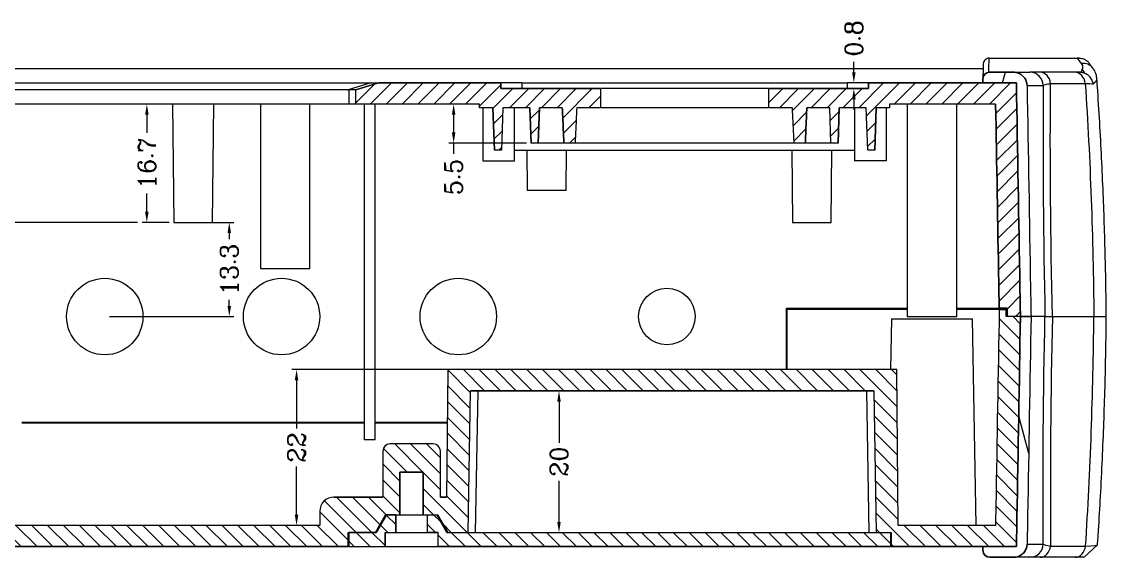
# Model space of a CAD drawing. Header units: millimetres. Extents: x -56 to 1013, y 0 to 900.
# Drawn here: x 474.8 to 628.2, y 739.5 to 815.2 of the extents above; entities that cross this region are included whole.
import ezdxf

# ---------------------------------------------------------------- set-up
doc = ezdxf.new("R2010")
doc.units = ezdxf.units.MM
doc.header["$MEASUREMENT"] = 0
doc.layers.get('0').update_dxf_attribs({"linetype": 'CONTINUOUS'})
doc.layers.get('Defpoints').update_dxf_attribs({"linetype": 'CONTINUOUS'})
doc.layers.add('1', color=7, linetype='CONTINUOUS')
doc.styles.add('ROMANC', font='romanc.shx', dxfattribs={"bigfont": 'gbcbig.shx'})
doc.dimstyles.new('YanXiu', dxfattribs={"dimtxt": 2.5, "dimasz": 1.5, "dimexe": 0.66, "dimexo": 0.66, "dimgap": 0.66, "dimtad": 0, "dimdec": 1, "dimzin": 0, "dimdsep": 46, "dimtxsty": 'ROMANC', "dimcen": 0, "dimclrd": 131, "dimclre": 131, "dimclrt": 42, "dimadec": 0, "dimazin": 0, "dimtfac": 1, "dimtdec": 4, "dimtofl": 0, "dimtmove": 0, "dimatfit": 3, "dimfxl": 1, "dimtolj": 1, "dimtzin": 0, "dimlwd": 0, "dimlwe": 0, "dimarcsym": 0})
pattern_1 = [(134.95437, (0, -10.2129), (-1.1234256, -1.1216378), [])]

# ---------------------------------------------------------------- blocks, each defined once
blk = doc.blocks.new('*D52')
at = {"color": 131, "lineweight": 5}
for p, q in [((549.03, 763.04), (551.49, 763.04)), ((550.83, 761.54), (550.83, 755.72)), ((550.83, 744.54), (550.83, 750.35)), ((549.03, 743.04), (551.49, 743.04))]:
    blk.add_line(p, q, dxfattribs=at)
at = {"color": 131, "lineweight": 18}
for points in [[(550.58, 761.54), (551.08, 761.54), (550.83, 763.04)], [(550.58, 744.54), (551.08, 744.54), (550.83, 743.04)]]:
    blk.add_solid(points, dxfattribs=at)
at = {"layer": 'Defpoints', "color": 0, "lineweight": 18}
for p in [(548.37, 763.04), (550.83, 763.04), (548.37, 743.04)]:
    blk.add_point(p, dxfattribs=at)
at = {"color": 42, "lineweight": 18, "insert": (550.83, 753.04), "char_height": 2.5, "attachment_point": 5, "rotation": 90, "style": 'ROMANC'}
blk.add_mtext('20', dxfattribs=at)
blk = doc.blocks.new('*D53')
at = {"color": 131, "lineweight": 5}
for p, q in [((499.75, 786.84), (504.86, 786.84)), ((504.2, 785.34), (504.2, 784.48)), ((504.2, 775.04), (504.2, 775.9)), ((487.25, 773.54), (504.86, 773.54))]:
    blk.add_line(p, q, dxfattribs=at)
at = {"color": 131, "lineweight": 18}
for points in [[(503.95, 785.34), (504.45, 785.34), (504.2, 786.84)], [(503.95, 775.04), (504.45, 775.04), (504.2, 773.54)]]:
    blk.add_solid(points, dxfattribs=at)
at = {"layer": 'Defpoints', "color": 0, "lineweight": 18}
for p in [(499.09, 786.84), (486.59, 773.54), (504.2, 773.54)]:
    blk.add_point(p, dxfattribs=at)
at = {"color": 42, "lineweight": 18, "insert": (504.2, 780.19), "char_height": 2.5, "attachment_point": 5, "rotation": 90, "style": 'ROMANC'}
blk.add_mtext('13.3', dxfattribs=at)
blk = doc.blocks.new('*D54')
at = {"color": 131, "lineweight": 5}
for p, q in [((495.53, 803.54), (491.88, 803.54)), ((492.54, 802.04), (492.54, 799.48)), ((492.54, 788.34), (492.54, 790.9)), ((495.68, 786.84), (491.88, 786.84))]:
    blk.add_line(p, q, dxfattribs=at)
at = {"color": 131, "lineweight": 18}
for points in [[(492.29, 802.04), (492.79, 802.04), (492.54, 803.54)], [(492.29, 788.34), (492.79, 788.34), (492.54, 786.84)]]:
    blk.add_solid(points, dxfattribs=at)
at = {"layer": 'Defpoints', "color": 0, "lineweight": 18}
for p in [(496.19, 803.54), (492.54, 786.84), (496.34, 786.84)]:
    blk.add_point(p, dxfattribs=at)
at = {"color": 42, "lineweight": 18, "insert": (492.54, 795.19), "char_height": 2.5, "attachment_point": 5, "rotation": 90, "style": 'ROMANC'}
blk.add_mtext('16.7', dxfattribs=at)
blk = doc.blocks.new('*D56')
at = {"color": 131, "lineweight": 5}
for p, q in [((439.59, 788.34), (439.59, 789.84)), ((491.22, 786.84), (438.93, 786.84)), ((440.93, 777.14), (438.93, 777.14)), ((439.59, 775.64), (439.59, 774.14))]:
    blk.add_line(p, q, dxfattribs=at)
at = {"color": 131, "lineweight": 18}
for points in [[(439.34, 788.34), (439.84, 788.34), (439.59, 786.84)], [(439.34, 775.64), (439.84, 775.64), (439.59, 777.14)]]:
    blk.add_solid(points, dxfattribs=at)
at = {"layer": 'Defpoints', "color": 0, "lineweight": 18}
for p in [(439.59, 786.84), (491.88, 786.84), (441.59, 777.14)]:
    blk.add_point(p, dxfattribs=at)
at = {"color": 42, "lineweight": 18, "insert": (439.59, 781.99), "char_height": 2.5, "attachment_point": 5, "rotation": 90, "style": 'ROMANC'}
blk.add_mtext('9.7', dxfattribs=at)
blk = doc.blocks.new('*D60')
at = {"color": 131, "lineweight": 5}
for p, q in [((535.58, 766.04), (513.05, 766.04)), ((513.71, 764.54), (513.71, 757.72)), ((513.71, 745.54), (513.71, 752.35)), ((514.73, 744.04), (513.05, 744.04))]:
    blk.add_line(p, q, dxfattribs=at)
at = {"color": 131, "lineweight": 18}
for points in [[(513.46, 764.54), (513.96, 764.54), (513.71, 766.04)], [(513.46, 745.54), (513.96, 745.54), (513.71, 744.04)]]:
    blk.add_solid(points, dxfattribs=at)
at = {"layer": 'Defpoints', "color": 0, "lineweight": 18}
for p in [(513.71, 766.04), (536.24, 766.04), (515.39, 744.04)]:
    blk.add_point(p, dxfattribs=at)
at = {"color": 42, "lineweight": 18, "insert": (513.71, 755.04), "char_height": 2.5, "attachment_point": 5, "rotation": 90, "style": 'ROMANC'}
blk.add_mtext('22', dxfattribs=at)
blk = doc.blocks.new('*D61')
at = {"color": 131, "lineweight": 5}
for p, q in [((538.22, 803.54), (535.27, 803.54)), ((535.93, 802.04), (535.93, 799.54)), ((546.23, 798.04), (535.27, 798.04)), ((535.93, 798.04), (535.93, 796.54))]:
    blk.add_line(p, q, dxfattribs=at)
at = {"color": 131, "lineweight": 18}
for points in [[(535.68, 802.04), (536.18, 802.04), (535.93, 803.54)], [(535.68, 799.54), (536.18, 799.54), (535.93, 798.04)]]:
    blk.add_solid(points, dxfattribs=at)
at = {"layer": 'Defpoints', "color": 0, "lineweight": 18}
for p in [(538.88, 803.54), (535.93, 798.04), (546.89, 798.04)]:
    blk.add_point(p, dxfattribs=at)
at = {"color": 42, "lineweight": 18, "insert": (535.93, 793.26), "char_height": 2.5, "attachment_point": 5, "rotation": 90, "style": 'ROMANC'}
blk.add_mtext('5.5', dxfattribs=at)
blk = doc.blocks.new('*D62')
at = {"color": 131, "lineweight": 5}
for p, q in [((592.53, 808.04), (592.53, 809.54)), ((592.43, 806.54), (591.87, 806.54)), ((592.31, 805.74), (591.87, 805.74)), ((592.53, 804.24), (592.53, 802.74))]:
    blk.add_line(p, q, dxfattribs=at)
at = {"color": 131, "lineweight": 18}
for points in [[(592.28, 808.04), (592.78, 808.04), (592.53, 806.54)], [(592.28, 804.24), (592.78, 804.24), (592.53, 805.74)]]:
    blk.add_solid(points, dxfattribs=at)
at = {"layer": 'Defpoints', "color": 0, "lineweight": 18}
for p in [(592.53, 806.54), (592.97, 805.74), (593.09, 806.54)]:
    blk.add_point(p, dxfattribs=at)
at = {"color": 42, "lineweight": 18, "insert": (592.53, 812.82), "char_height": 2.5, "attachment_point": 5, "rotation": 90, "style": 'ROMANC'}
blk.add_mtext('0.8', dxfattribs=at)

msp = doc.modelspace()

# ---------------------------------------------------------------- hatches: boundary and pattern name
at = {"layer": '1', "lineweight": 13}
h = msp.add_hatch(dxfattribs=at)
h.set_pattern_fill('ANSI31', color=0, scale=5, angle=29.9848, style=0)
h.set_pattern_definition([(74.9848, (0, -10.213), (-15.33298, 4.11282), [])])
edge = h.paths.add_edge_path()
edge.add_ellipse((611.68, 807.14), major_axis=(-0.9, 0), ratio=1, start_angle=270, end_angle=359, ccw=False)
edge.add_line((611.68, 808.04), (615.12, 808.04))
edge.add_spline(control_points=[(615.12, 808.04), (615.29, 808.04), (615.45, 808.02), (615.74, 807.94), (615.87, 807.89), (616.18, 807.73), (616.35, 807.6), (616.64, 807.29), (616.77, 807.11), (616.94, 806.72), (617, 806.51), (617.02, 806.26), (617.02, 806.21), (617.02, 806.17)], knot_values=[0, 0, 0, 0, 0.169972, 0.169972, 0.304811, 0.304811, 0.522138, 0.522138, 0.739426, 0.739426, 0.956706, 0.956706, 1, 1, 1, 1], degree=3, periodic=0)
edge.add_spline(control_points=[(617.02, 806.17), (617.19, 796.64), (617.35, 787.12), (617.54, 776.24), (617.57, 774.89), (617.59, 773.54)], knot_values=[0, 0, 0, 0, 0.875777, 0.875777, 1, 1, 1, 1], degree=3, periodic=0)
edge.add_line((617.59, 773.54), (616.09, 773.54))
edge.add_spline(control_points=[(616.09, 773.54), (616.07, 774.9), (616.04, 776.27), (615.85, 787.27), (615.68, 796.9), (615.51, 806.54)], knot_values=[0, 0, 0, 0, 0.124291, 0.124291, 1, 1, 1, 1], degree=3, periodic=0)
edge.add_line((615.51, 806.54), (610.77, 806.54))
edge.add_line((610.77, 806.54), (610.78, 807.15))
h = msp.add_hatch(dxfattribs=at)
h.set_pattern_fill('ANSI31', color=2, scale=0.5, style=0)
h.set_pattern_definition([(45, (0, -10.2129), (-1.122532, 1.122532), [])])
edge = h.paths.add_edge_path()
edge.add_spline(control_points=[(385.6, 803.54), (385.45, 795.12), (385.3, 786.69), (385.13, 777.09), (385.11, 775.92), (385.09, 774.74)], knot_values=[0, 0, 0, 0, 0.877249, 0.877249, 1, 1, 1, 1], degree=3, periodic=0)
edge.add_line((385.09, 774.74), (383.99, 774.74))
edge.add_line((383.99, 774.74), (383.99, 773.54))
edge.add_line((383.99, 773.54), (382.09, 773.54))
edge.add_spline(control_points=[(382.09, 773.54), (382.11, 774.9), (382.14, 776.27), (382.33, 787.27), (382.5, 796.9), (382.67, 806.54)], knot_values=[0, 0, 0, 0, 0.124302, 0.124302, 1, 1, 1, 1], degree=3, periodic=0)
edge.add_line((382.67, 806.54), (410.89, 806.54))
edge.add_line((410.89, 806.54), (414.09, 805.54))
edge.add_line((414.09, 805.54), (414.09, 803.54))
edge.add_line((414.09, 803.54), (385.6, 803.54))
edge = h.paths.add_edge_path()
edge.add_line((583.84, 803.04), (580.5, 803.04))
edge.add_line((580.5, 803.04), (580.5, 805.74))
edge.add_line((580.5, 805.74), (594.59, 805.74))
edge.add_line((594.59, 805.74), (594.59, 806.54))
edge.add_line((594.59, 806.54), (615.51, 806.54))
edge.add_spline(control_points=[(615.51, 806.54), (615.68, 796.9), (615.85, 787.27), (616.04, 776.27), (616.07, 774.9), (616.09, 773.54)], knot_values=[0, 0, 0, 0, 0.875729, 0.875729, 1, 1, 1, 1], degree=3, periodic=0)
edge.add_line((616.09, 773.54), (614.19, 773.54))
edge.add_line((614.19, 773.54), (614.19, 774.74))
edge.add_line((614.19, 774.74), (613.09, 774.74))
edge.add_spline(control_points=[(613.09, 774.74), (613.06, 775.93), (613.04, 777.12), (612.88, 786.72), (612.73, 795.13), (612.58, 803.54)], knot_values=[0, 0, 0, 0, 0.124342, 0.124342, 1, 1, 1, 1], degree=3, periodic=0)
edge.add_line((612.58, 803.54), (597.59, 803.54))
edge.add_line((597.59, 803.54), (597.59, 803.04))
edge.add_line((597.59, 803.04), (595.7, 803.04))
edge.add_line((595.7, 803.04), (595.49, 797.04))
edge.add_line((595.49, 797.04), (594.5, 797.04))
edge.add_line((594.5, 797.04), (594.29, 803.04))
edge.add_line((594.29, 803.04), (590.46, 803.04))
edge.add_line((590.46, 803.04), (590.29, 798.04))
edge.add_line((590.29, 798.04), (589.29, 798.04))
edge.add_line((589.29, 798.04), (589.11, 803.04))
edge.add_line((589.11, 803.04), (585.88, 803.04))
edge.add_spline(control_points=[(585.88, 803.04), (585.85, 802.2), (585.81, 801.37), (585.73, 799.7), (585.7, 798.87), (585.66, 798.04)], knot_values=[0, 0, 0, 0, 0.5, 0.5, 1, 1, 1, 1], degree=3, periodic=0)
edge.add_line((585.66, 798.04), (584.08, 798.04))
edge.add_spline(control_points=[(584.08, 798.04), (584.04, 798.87), (584, 799.7), (583.92, 801.37), (583.88, 802.2), (583.84, 803.04)], knot_values=[0, 0, 0, 0, 0.5, 0.5, 1, 1, 1, 1], degree=3, periodic=0)
edge = h.paths.add_edge_path()
edge.add_line((547.89, 798.04), (546.89, 798.04))
edge.add_line((546.89, 798.04), (546.72, 803.04))
edge.add_line((546.72, 803.04), (542.89, 803.04))
edge.add_line((542.89, 803.04), (542.68, 797.04))
edge.add_line((542.68, 797.04), (541.69, 797.04))
edge.add_line((541.69, 797.04), (541.48, 803.04))
edge.add_line((541.48, 803.04), (539.59, 803.04))
edge.add_line((539.59, 803.04), (539.59, 803.54))
edge.add_line((539.59, 803.54), (522.09, 803.54))
edge.add_line((522.09, 803.54), (522.09, 805.54))
edge.add_line((522.09, 805.54), (525.29, 806.54))
edge.add_line((525.29, 806.54), (542.59, 806.54))
edge.add_line((542.59, 806.54), (542.59, 805.74))
edge.add_line((542.59, 805.74), (556.68, 805.74))
edge.add_line((556.68, 805.74), (556.68, 803.04))
edge.add_line((556.68, 803.04), (553.34, 803.04))
edge.add_spline(control_points=[(553.34, 803.04), (553.3, 802.2), (553.26, 801.37), (553.18, 799.7), (553.14, 798.87), (553.1, 798.04)], knot_values=[0, 0, 0, 0, 0.5, 0.5, 1, 1, 1, 1], degree=3, periodic=0)
edge.add_line((553.1, 798.04), (551.52, 798.04))
edge.add_spline(control_points=[(551.52, 798.04), (551.48, 798.87), (551.45, 799.7), (551.37, 801.37), (551.33, 802.2), (551.3, 803.04)], knot_values=[0, 0, 0, 0, 0.5, 0.5, 1, 1, 1, 1], degree=3, periodic=0)
edge.add_line((551.3, 803.04), (548.06, 803.04))
edge.add_line((548.06, 803.04), (547.89, 798.04))
h = msp.add_hatch(dxfattribs=at)
h.set_pattern_fill('ANSI31', color=2, scale=0.5, angle=89.9544, style=0)
h.set_pattern_definition(pattern_1)
edge = h.paths.add_edge_path()
edge.add_line((534.05, 748.04), (534.05, 754.54))
edge.add_arc((533.05, 754.54), 1, 0, 90)
edge.add_line((533.05, 755.54), (526.92, 755.54))
edge.add_arc((526.92, 754.54), 1, 90, 180)
edge.add_line((525.92, 754.54), (525.92, 748.04))
edge.add_line((525.92, 748.04), (518.99, 748.04))
edge.add_arc((518.99, 746.04), 2, 90, 180)
edge.add_line((516.99, 746.04), (516.99, 744.04))
edge.add_line((516.99, 744.04), (385.62, 744.04))
edge.add_spline(control_points=[(385.62, 744.04), (385.61, 744.96), (385.59, 745.89), (385.41, 756.06), (385.25, 765.3), (385.09, 774.54)], knot_values=[0, 0, 0, 0, 0.091059, 0.091059, 1, 1, 1, 1], degree=3, periodic=0)
edge.add_line((385.09, 774.54), (384.09, 774.54))
edge.add_line((384.09, 774.54), (384.09, 773.54))
edge.add_line((384.09, 773.54), (382.09, 773.54))
edge.add_spline(control_points=[(382.09, 773.54), (382.25, 764.07), (382.42, 754.6), (382.61, 743.77), (382.63, 742.4), (382.66, 741.04)], knot_values=[0, 0, 0, 0, 0.874041, 0.874041, 1, 1, 1, 1], degree=3, periodic=0)
edge.add_line((382.66, 741.04), (520.99, 741.04))
edge.add_line((520.99, 741.04), (520.99, 743.04))
edge.add_line((520.99, 743.04), (524.87, 743.04))
edge.add_line((524.87, 743.04), (526.31, 745.54))
edge.add_line((526.31, 745.54), (528.33, 745.54))
edge.add_line((528.33, 745.54), (528.33, 751.54))
edge.add_line((528.33, 751.54), (531.63, 751.54))
edge.add_line((531.63, 751.54), (531.63, 745.54))
edge.add_line((531.63, 745.54), (533.66, 745.54))
edge.add_line((533.66, 745.54), (535.1, 743.04))
edge.add_line((535.1, 743.04), (537.98, 743.04))
edge.add_line((537.98, 743.04), (538.33, 763.04))
edge.add_line((538.33, 763.04), (595.35, 763.04))
edge.add_line((595.35, 763.04), (595.69, 743.04))
edge.add_line((595.69, 743.04), (597.8, 743.04))
edge.add_line((597.8, 743.04), (597.8, 741.04))
edge.add_line((597.8, 741.04), (615.52, 741.04))
edge.add_spline(control_points=[(615.52, 741.04), (615.55, 742.4), (615.57, 743.77), (615.76, 754.6), (615.92, 764.07), (616.09, 773.54)], knot_values=[0, 0, 0, 0, 0.125985, 0.125985, 1, 1, 1, 1], degree=3, periodic=0)
edge.add_line((616.09, 773.54), (614.09, 773.54))
edge.add_line((614.09, 773.54), (614.09, 774.54))
edge.add_line((614.09, 774.54), (613.09, 774.54))
edge.add_spline(control_points=[(613.09, 774.54), (612.93, 765.3), (612.77, 756.06), (612.59, 745.89), (612.57, 744.96), (612.56, 744.04)], knot_values=[0, 0, 0, 0, 0.908941, 0.908941, 1, 1, 1, 1], degree=3, periodic=0)
edge.add_line((612.56, 744.04), (598.78, 744.04))
edge.add_line((598.78, 744.04), (598.59, 766.04))
edge.add_line((598.59, 766.04), (535.09, 766.04))
edge.add_line((535.09, 766.04), (534.93, 748.04))
edge.add_line((534.93, 748.04), (534.05, 748.04))
h = msp.add_hatch(dxfattribs=at)
h.set_pattern_fill('ANSI31', color=0, scale=5, angle=59.9696, style=0)
h.set_pattern_definition([(104.9696, (0, -10.213), (-15.33625, -4.1006), [])])
edge = h.paths.add_edge_path()
edge.add_line((615.13, 739.54), (611.77, 739.54))
edge.add_ellipse((611.77, 740.54), major_axis=(-1, 0), ratio=1, start_angle=1, end_angle=90, ccw=False)
edge.add_line((610.77, 740.52), (610.76, 741.04))
edge.add_line((610.76, 741.04), (615.52, 741.04))
edge.add_spline(control_points=[(615.52, 741.04), (615.55, 742.4), (615.57, 743.77), (615.76, 754.6), (615.92, 764.07), (616.09, 773.54)], knot_values=[0, 0, 0, 0, 0.125929, 0.125929, 1, 1, 1, 1], degree=3, periodic=0)
edge.add_line((616.09, 773.54), (617.59, 773.54))
edge.add_spline(control_points=[(617.59, 773.54), (617.43, 764.18), (617.26, 754.81), (617.08, 744.1), (617.05, 742.75), (617.03, 741.4)], knot_values=[0, 0, 0, 0, 0.873981, 0.873981, 1, 1, 1, 1], degree=3, periodic=0)
edge.add_spline(control_points=[(617.03, 741.4), (617.03, 741.23), (617, 741.05), (616.88, 740.68), (616.79, 740.48), (616.53, 740.14), (616.38, 739.99), (616.03, 739.75), (615.83, 739.66), (615.49, 739.57), (615.36, 739.55), (615.19, 739.54), (615.16, 739.54), (615.13, 739.54)], knot_values=[0, 0, 0, 0, 0.179703, 0.179703, 0.397067, 0.397067, 0.614467, 0.614467, 0.831865, 0.831865, 0.966823, 0.966823, 1, 1, 1, 1], degree=3, periodic=0)
h = msp.add_hatch(dxfattribs=at)
h.set_pattern_fill('ANSI31', color=0, scale=0.5, angle=89.9544, style=0)
h.set_pattern_definition(pattern_1)
h.paths.add_polyline_path([(532.23, 743.04), (532.23, 745.54), (533.54, 745.54), (534.98, 743.04), (597.7, 743.04), (597.7, 741.04), (533.73, 741.04), (533.73, 743.04)])
h.paths.add_polyline_path([(521.09, 743.04), (521.09, 741.04), (526.23, 741.04), (526.23, 743.04), (527.73, 743.04), (527.73, 745.54), (526.43, 745.54), (524.98, 743.04)])

# ---------------------------------------------------------------- linework, layer by layer
at = {"layer": '1', "color": 0, "linetype": 'Continuous', "lineweight": 18}
for p, q in [((611.71, 810.04), (624.13, 810.04)), ((610.8, 808.54), (387.38, 808.54)), ((610.78, 807.15), (610.77, 806.54)), ((610.77, 806.54), (610.78, 807.15)), ((615.12, 808.04), (611.68, 808.04)), ((611.68, 808.04), (615.12, 808.04)), ((615.12, 808.04), (617.42, 808.04)), ((412.08, 806.54), (524.1, 806.54)), ((520.9, 805.54), (415.28, 805.54)), ((525.29, 806.54), (522.09, 805.54)), ((522.09, 805.54), (525.29, 806.54)), ((522.09, 803.54), (522.09, 805.54)), ((522.09, 805.54), (522.09, 805.54)), ((522.09, 803.54), (522.09, 805.54)), ((524.1, 806.54), (525.29, 806.54)), ((542.59, 806.54), (525.29, 806.54)), ((525.29, 806.54), (542.59, 806.54)), ((542.59, 805.74), (542.59, 806.54)), ((545.59, 806.54), (542.59, 806.54)), ((542.59, 806.54), (542.59, 805.74)), ((556.68, 805.74), (542.59, 805.74)), ((542.59, 805.74), (556.68, 805.74)), ((545.59, 806.54), (591.59, 806.54)), ((556.68, 805.74), (556.68, 803.04)), ((556.68, 805.74), (556.68, 803.04)), ((580.5, 803.04), (580.5, 805.74)), ((594.59, 805.74), (580.5, 805.74)), ((580.5, 803.04), (580.5, 805.74)), ((580.5, 805.74), (594.59, 805.74)), ((594.59, 806.54), (591.59, 806.54)), ((594.59, 806.54), (594.59, 805.74)), ((615.51, 806.54), (594.59, 806.54)), ((594.59, 805.74), (594.59, 806.54)), ((594.59, 806.54), (615.51, 806.54)), ((615.51, 806.54), (610.77, 806.54)), ((615.51, 806.54), (610.77, 806.54)), ((521.09, 803.54), (415.09, 803.54)), ((496.19, 803.54), (496.34, 786.84)), ((501.84, 786.84), (501.99, 803.54)), ((508.59, 803.54), (508.59, 780.34)), ((515.59, 780.34), (515.59, 803.54)), ((522.09, 803.54), (521.09, 803.54)), ((539.59, 803.54), (522.09, 803.54)), ((539.59, 803.54), (522.09, 803.54)), ((523.34, 756.14), (523.34, 803.54)), ((524.84, 756.14), (524.84, 803.54)), ((539.59, 803.04), (539.59, 803.54)), ((539.59, 803.04), (539.59, 803.54)), ((541.48, 803.04), (539.59, 803.04)), ((541.48, 803.04), (539.59, 803.04)), ((540.04, 803.04), (540.04, 795.54)), ((541.48, 803.04), (541.69, 797.04)), ((541.69, 797.04), (541.48, 803.04)), ((542.89, 803.04), (542.68, 797.04)), ((542.89, 803.04), (542.68, 797.04)), ((546.72, 803.04), (542.89, 803.04)), ((546.72, 803.04), (542.89, 803.04)), ((544.54, 795.54), (544.54, 803.04)), ((546.72, 803.04), (546.89, 798.04)), ((546.89, 798.04), (546.72, 803.04)), ((547.89, 798.04), (548.06, 803.04)), ((548.06, 803.04), (547.89, 798.04)), ((551.3, 803.04), (548.06, 803.04)), ((551.3, 803.04), (548.06, 803.04)), ((556.68, 803.04), (553.34, 803.04)), ((556.68, 803.04), (553.34, 803.04)), ((583.84, 803.04), (580.5, 803.04)), ((583.84, 803.04), (580.5, 803.04)), ((589.11, 803.04), (585.88, 803.04)), ((589.11, 803.04), (585.88, 803.04)), ((589.29, 798.04), (589.11, 803.04)), ((589.29, 798.04), (589.11, 803.04)), ((590.29, 798.04), (590.46, 803.04)), ((590.46, 803.04), (590.29, 798.04)), ((594.29, 803.04), (590.46, 803.04)), ((594.29, 803.04), (590.46, 803.04)), ((592.64, 803.04), (592.64, 795.54)), ((594.5, 797.04), (594.29, 803.04)), ((594.5, 797.04), (594.29, 803.04)), ((595.49, 797.04), (595.7, 803.04)), ((595.7, 803.04), (595.49, 797.04)), ((597.59, 803.04), (595.7, 803.04)), ((597.59, 803.04), (595.7, 803.04)), ((597.14, 795.54), (597.14, 803.04)), ((612.58, 803.54), (597.59, 803.54)), ((597.59, 803.54), (597.59, 803.04)), ((612.58, 803.54), (597.59, 803.54)), ((597.59, 803.54), (597.59, 803.04)), ((600.09, 803.54), (600.09, 773.54)), ((607.09, 773.54), (607.09, 803.54)), ((547.89, 798.04), (546.89, 798.04)), ((547.89, 798.04), (546.89, 798.04)), ((551.52, 798.04), (547.89, 798.04)), ((553.1, 798.04), (551.52, 798.04)), ((553.1, 798.04), (551.52, 798.04)), ((585.66, 798.04), (584.08, 798.04)), ((585.66, 798.04), (584.08, 798.04)), ((589.29, 798.04), (585.66, 798.04)), ((590.29, 798.04), (589.29, 798.04)), ((590.29, 798.04), (589.29, 798.04)), ((542.68, 797.04), (541.69, 797.04)), ((542.68, 797.04), (541.69, 797.04)), ((544.54, 797.04), (592.64, 797.04)), ((546.29, 797.04), (546.34, 791.34)), ((551.84, 791.34), (551.89, 797.04)), ((583.75, 797.04), (583.84, 786.84)), ((589.34, 786.84), (589.43, 797.04)), ((595.49, 797.04), (594.5, 797.04)), ((595.49, 797.04), (594.5, 797.04)), ((540.04, 795.54), (544.54, 795.54)), ((597.14, 795.54), (592.64, 795.54)), ((551.84, 791.34), (546.34, 791.34)), ((496.34, 786.84), (501.84, 786.84)), ((583.84, 786.84), (589.34, 786.84)), ((508.59, 780.34), (515.59, 780.34)), ((582.99, 766.04), (582.99, 774.74)), ((582.99, 774.74), (600.09, 774.74)), ((607.09, 774.74), (613.08, 774.74)), ((613.09, 774.74), (614.19, 774.74)), ((614.19, 774.74), (613.09, 774.74)), ((614.19, 774.74), (614.19, 773.54)), ((614.19, 773.54), (614.19, 774.74)), ((583.09, 766.04), (583.09, 774.54)), ((600.09, 774.54), (583.09, 774.54)), ((597.86, 773.24), (597.73, 766.04)), ((597.86, 773.24), (609.32, 773.24)), ((600.09, 773.54), (607.09, 773.54)), ((613.09, 774.54), (607.09, 774.54)), ((609.83, 744.04), (609.32, 773.24)), ((613.09, 774.54), (614.09, 774.54)), ((614.09, 774.54), (613.09, 774.54)), ((614.09, 774.54), (614.09, 773.54)), ((614.09, 774.54), (614.19, 774.54)), ((614.09, 773.54), (614.09, 774.54)), ((616.09, 773.54), (614.09, 773.54)), ((616.09, 773.54), (614.09, 773.54)), ((616.09, 773.54), (614.19, 773.54)), ((616.09, 773.54), (614.19, 773.54)), ((616.09, 773.54), (617.59, 773.54)), ((617.59, 773.54), (616.09, 773.54)), ((616.09, 773.54), (617.59, 773.54)), ((617.59, 773.54), (616.09, 773.54)), ((619.56, 773.54), (617.59, 773.54)), ((619.56, 773.54), (617.59, 773.54)), ((535.09, 766.04), (534.93, 748.04)), ((535.09, 766.04), (534.93, 748.04)), ((598.59, 766.04), (535.09, 766.04)), ((598.59, 766.04), (535.09, 766.04)), ((598.78, 744.04), (598.59, 766.04)), ((598.78, 744.04), (598.59, 766.04)), ((537.98, 743.04), (538.33, 763.04)), ((537.98, 743.04), (538.33, 763.04)), ((595.35, 763.04), (538.33, 763.04)), ((538.33, 763.04), (595.35, 763.04)), ((595.35, 763.04), (595.69, 743.04)), ((595.35, 763.04), (595.69, 743.04)), ((474.84, 758.64), (523.34, 758.64)), ((474.84, 758.54), (523.34, 758.54)), ((524.84, 758.64), (535.02, 758.64)), ((524.84, 758.54), (535.02, 758.54)), ((524.84, 756.14), (523.34, 756.14)), ((533.05, 755.54), (526.92, 755.54)), ((533.05, 755.54), (526.92, 755.54)), ((525.92, 754.54), (525.92, 748.04)), ((525.92, 754.54), (525.92, 748.04)), ((534.05, 748.04), (534.05, 754.54)), ((534.05, 748.04), (534.05, 754.54)), ((528.33, 751.54), (528.33, 745.54)), ((531.63, 751.54), (528.33, 751.54)), ((528.33, 745.54), (528.33, 751.54)), ((528.33, 751.54), (531.63, 751.54)), ((531.63, 745.54), (531.63, 751.54)), ((531.63, 751.54), (531.63, 745.54)), ((518.99, 748.04), (525.92, 748.04)), ((525.92, 748.04), (518.99, 748.04)), ((534.05, 748.04), (534.93, 748.04)), ((534.93, 748.04), (534.05, 748.04)), ((516.99, 746.04), (516.99, 744.04)), ((516.99, 746.04), (516.99, 744.04)), ((526.31, 745.54), (524.87, 743.04)), ((524.87, 743.04), (526.31, 745.54)), ((526.43, 745.54), (524.98, 743.04)), ((526.43, 745.54), (524.98, 743.04)), ((526.31, 745.54), (528.33, 745.54)), ((526.31, 745.54), (528.33, 745.54)), ((526.43, 745.54), (527.73, 745.54)), ((527.73, 745.54), (526.43, 745.54)), ((527.73, 745.54), (527.73, 743.04)), ((527.73, 743.04), (527.73, 745.54)), ((528.33, 745.54), (531.63, 745.54)), ((531.63, 745.54), (533.66, 745.54)), ((531.63, 745.54), (533.66, 745.54)), ((532.23, 743.04), (532.23, 745.54)), ((532.23, 745.54), (533.54, 745.54)), ((532.23, 743.04), (532.23, 745.54)), ((532.23, 745.54), (533.54, 745.54)), ((534.98, 743.04), (533.54, 745.54)), ((533.54, 745.54), (534.98, 743.04)), ((535.1, 743.04), (533.66, 745.54)), ((533.66, 745.54), (535.1, 743.04)), ((516.99, 744.04), (385.62, 744.04)), ((516.99, 744.04), (385.62, 744.04)), ((612.56, 744.04), (598.78, 744.04)), ((612.56, 744.04), (598.78, 744.04)), ((520.99, 743.04), (520.99, 741.04)), ((520.99, 743.04), (524.87, 743.04)), ((520.99, 741.04), (520.99, 743.04)), ((520.99, 743.04), (524.87, 743.04)), ((521.09, 743.04), (521.09, 741.04)), ((521.09, 743.04), (524.98, 743.04)), ((521.09, 743.04), (521.09, 741.04)), ((524.98, 743.04), (521.09, 743.04)), ((526.23, 743.04), (526.23, 741.04)), ((526.23, 743.04), (527.73, 743.04)), ((526.23, 741.04), (526.23, 743.04)), ((526.23, 743.04), (527.73, 743.04)), ((527.73, 743.04), (532.23, 743.04)), ((532.23, 743.04), (533.73, 743.04)), ((533.73, 743.04), (532.23, 743.04)), ((533.73, 741.04), (533.73, 743.04)), ((533.73, 741.04), (533.73, 743.04)), ((534.98, 743.04), (597.7, 743.04)), ((534.98, 743.04), (597.7, 743.04)), ((535.1, 743.04), (537.98, 743.04)), ((535.1, 743.04), (537.98, 743.04)), ((595.69, 743.04), (597.8, 743.04)), ((595.69, 743.04), (597.8, 743.04)), ((597.7, 743.04), (597.7, 741.04)), ((597.7, 743.04), (597.7, 741.04)), ((597.8, 741.04), (597.8, 743.04)), ((597.8, 743.04), (597.8, 741.04)), ((520.99, 741.04), (382.66, 741.04)), ((382.66, 741.04), (520.99, 741.04)), ((521.09, 741.04), (520.99, 741.04)), ((521.09, 741.04), (526.23, 741.04)), ((521.09, 741.04), (526.23, 741.04)), ((526.23, 741.04), (533.73, 741.04)), ((533.73, 741.04), (597.7, 741.04)), ((597.7, 741.04), (533.73, 741.04)), ((597.7, 742.04), (597.8, 742.04)), ((597.8, 741.04), (597.7, 741.04)), ((615.52, 741.04), (597.8, 741.04)), ((597.8, 741.04), (615.52, 741.04)), ((610.76, 741.04), (610.77, 740.52)), ((610.76, 741.04), (615.52, 741.04)), ((610.77, 740.52), (610.76, 741.04)), ((610.76, 741.04), (615.52, 741.04)), ((625.1, 739.54), (626.99, 741.31)), ((611.77, 739.54), (615.13, 739.54)), ((615.13, 739.54), (611.77, 739.54)), ((617.42, 739.54), (615.13, 739.54)), ((625.09, 739.54), (623.84, 739.54))]:
    msp.add_line(p, q, dxfattribs=at)
at = {"layer": '1', "color": 0, "linetype": 'Continuous', "lineweight": 13}
for p, q in [((520.9, 805.54), (524.1, 806.54)), ((521.09, 805.54), (521.09, 803.54)), ((545.59, 806.54), (545.59, 805.74)), ((591.59, 806.54), (591.59, 805.74)), ((617.02, 806.17), (619.31, 806.17)), ((539.33, 763.04), (538.98, 743.04)), ((594.69, 743.04), (594.35, 763.04)), ((617.03, 741.4), (619.31, 741.4))]:
    msp.add_line(p, q, dxfattribs=at)
at = {"layer": '1', "color": 0, "linetype": 'Continuous', "lineweight": 18}
for centre, radius in [((486.59, 773.54), 5.4), ((511.59, 773.54), 5.4), ((536.59, 773.54), 5.4), ((566.09, 773.54), 4)]:
    msp.add_circle(centre, radius, dxfattribs=at)
for centre, radius, start, end in [((611.68, 807.14), 0.9, 90, 179), ((526.92, 754.54), 1, 90, 180), ((526.92, 754.54), 1, 90, 180), ((533.05, 754.54), 1, 0, 90), ((533.05, 754.54), 1, 0, 90), ((518.99, 746.04), 2, 90, 180), ((518.99, 746.04), 2, 90, 180), ((611.77, 740.54), 1, 181, 270)]:
    msp.add_arc(centre, radius, start, end, dxfattribs=at)
at = {"layer": '1', "color": 0, "linetype": 'Continuous', "lineweight": 18, "extrusion": (0, 0, -1)}
for centre, radius, start, end in [((-611.68, 807.14), 0.9, 1, 90), ((-611.77, 740.54), 1, 270, 359)]:
    msp.add_arc(centre, radius, start, end, dxfattribs=at)
at = {"layer": '1', "color": 0, "linetype": 'Continuous', "lineweight": 13}
for centre, major_axis, ratio, start_param, end_param in [((624.81, 807.5), (1.55, 1.1), 0.922904, 6.280188, 7.34008), ((617.42, 806.14), (0, -1.9), 0.996069, 1.58825, 3.141593), ((618.9, 806.14), (0, -1.9), 0.778093, 1.747059, 3.141593), ((623.81, 806.14), (0, -1.9), 0.77894, 1.753034, 3.141593), ((617.42, 741.44), (0, -1.9), 0.996089, 0, 1.553343), ((618.89, 741.44), (0, -1.9), 0.77776, 0, 1.39696), ((623.84, 741.44), (0, -1.9), 0.778725, 0, 1.390045)]:
    msp.add_ellipse(centre, major_axis=major_axis, ratio=ratio, start_param=start_param, end_param=end_param, dxfattribs=at)
at = {"layer": '1', "color": 0, "linetype": 'Continuous', "lineweight": 18, "extrusion": (0, 0, -1)}
msp.add_ellipse((522.09, 809.73), major_axis=(5.53, 1.73), ratio=0.690451, start_param=1.961015, end_param=1.995813, dxfattribs=at)
at = {"layer": '1', "color": 0, "linetype": 'Continuous', "lineweight": 18}
for points, knots in [([(611.66, 810.04), (611.56, 810.03), (611.46, 810.01), (611.27, 809.93), (611.19, 809.88), (611.04, 809.74), (610.97, 809.66), (610.88, 809.49), (610.84, 809.39), (610.82, 809.25), (610.81, 809.21), (610.81, 809.16), (610.81, 809.16), (610.81, 809.15)], [0, 0, 0, 0, 0.222157, 0.222157, 0.444202, 0.444202, 0.667966, 0.667966, 0.895005, 0.895005, 0.992337, 0.992337, 1, 1, 1, 1]), ([(624.42, 810.04), (624.35, 810.04), (624.27, 810.04), (624.18, 810.04), (624.16, 810.04), (624.13, 810.04)], [0, 0, 0, 0, 0.768099, 0.768099, 1, 1, 1, 1]), ([(624.42, 810.04), (624.62, 810.04), (624.83, 810), (625.21, 809.86), (625.39, 809.76), (625.65, 809.54), (625.74, 809.45), (625.82, 809.34)], [0, 0, 0, 0, 0.376702, 0.376702, 0.753263, 0.753263, 1, 1, 1, 1]), ([(626.89, 807.12), (626.88, 807.32), (626.81, 807.76), (626.6, 808.27), (626.4, 808.52), (626.35, 808.58)], [0, 0, 0, 0, 0.37828, 0.828502, 1, 1, 1, 1]), ([(617.02, 806.17), (617.02, 806.21), (617.02, 806.26), (617, 806.51), (616.94, 806.72), (616.77, 807.11), (616.64, 807.29), (616.35, 807.6), (616.18, 807.73), (615.87, 807.89), (615.74, 807.94), (615.45, 808.02), (615.29, 808.04), (615.12, 808.04)], [0, 0, 0, 0, 0.043294, 0.043294, 0.260574, 0.260574, 0.477862, 0.477862, 0.695189, 0.695189, 0.830028, 0.830028, 1, 1, 1, 1]), ([(615.12, 808.04), (615.29, 808.04), (615.45, 808.02), (615.74, 807.94), (615.87, 807.89), (616.18, 807.73), (616.35, 807.6), (616.64, 807.29), (616.77, 807.11), (616.94, 806.72), (617, 806.51), (617.02, 806.26), (617.02, 806.21), (617.02, 806.17)], [0, 0, 0, 0, 0.169972, 0.169972, 0.304811, 0.304811, 0.522138, 0.522138, 0.739426, 0.739426, 0.956706, 0.956706, 1, 1, 1, 1]), ([(626.4, 806.4), (626.4, 806.41), (626.4, 806.41), (626.35, 806.64), (626.26, 806.87), (626.04, 807.25), (625.9, 807.42), (625.58, 807.7), (625.4, 807.81), (625.02, 807.97), (624.82, 808.02), (624.62, 808.03)], [0, 0, 0, 0, 0.006695, 0.006695, 0.270144, 0.270144, 0.514797, 0.514797, 0.757325, 0.757325, 1, 1, 1, 1]), ([(628.23, 773.54), (628.22, 774.57), (628.19, 777.12), (628.11, 781.33), (627.98, 786.1), (627.8, 791.02), (627.58, 795.96), (627.3, 800.98), (627.07, 804.7), (626.93, 806.74), (626.91, 807.12)], [0, 0, 0, 0, 0.091445, 0.22645, 0.372895, 0.514805, 0.664223, 0.814638, 0.965604, 1, 1, 1, 1]), ([(522.09, 805.54), (522.09, 805.54), (522.07, 805.54), (522, 805.54), (521.94, 805.54), (521.8, 805.54), (521.72, 805.54), (521.53, 805.54), (521.42, 805.54), (521.24, 805.54), (521.16, 805.54), (521.09, 805.54)], [0, 0, 0, 0, 0.214451, 0.214451, 0.428847, 0.428847, 0.643779, 0.643779, 0.85861, 0.85861, 1, 1, 1, 1]), ([(580.42, 805.74), (577.01, 805.74), (572.81, 805.74), (564.38, 805.74), (560.21, 805.74), (556.8, 805.74)], [0, 0, 0, 0, 0.501071, 0.501071, 1, 1, 1, 1]), ([(615.51, 806.54), (615.68, 796.9), (615.85, 787.27), (616.04, 776.27), (616.07, 774.9), (616.09, 773.54)], [0, 0, 0, 0, 0.875709, 0.875709, 1, 1, 1, 1]), ([(615.51, 806.54), (615.68, 796.9), (615.85, 787.27), (616.04, 776.27), (616.07, 774.9), (616.09, 773.54)], [0, 0, 0, 0, 0.875729, 0.875729, 1, 1, 1, 1]), ([(615.51, 806.54), (615.68, 796.9), (615.85, 787.27), (616.04, 776.27), (616.07, 774.9), (616.09, 773.54)], [0, 0, 0, 0, 0.875729, 0.875729, 1, 1, 1, 1]), ([(616.09, 773.54), (616.07, 774.9), (616.04, 776.27), (615.85, 787.27), (615.68, 796.9), (615.51, 806.54)], [0, 0, 0, 0, 0.124291, 0.124291, 1, 1, 1, 1]), ([(617.02, 806.17), (617.19, 796.64), (617.35, 787.12), (617.54, 776.24), (617.57, 774.89), (617.59, 773.54)], [0, 0, 0, 0, 0.875777, 0.875777, 1, 1, 1, 1]), ([(617.02, 806.17), (617.19, 796.64), (617.35, 787.12), (617.54, 776.24), (617.57, 774.89), (617.59, 773.54)], [0, 0, 0, 0, 0.875777, 0.875777, 1, 1, 1, 1]), ([(551.3, 803.04), (551.33, 802.2), (551.37, 801.37), (551.45, 799.7), (551.48, 798.87), (551.52, 798.04)], [0, 0, 0, 0, 0.5, 0.5, 1, 1, 1, 1]), ([(551.52, 798.04), (551.48, 798.87), (551.45, 799.7), (551.37, 801.37), (551.33, 802.2), (551.3, 803.04)], [0, 0, 0, 0, 0.5, 0.5, 1, 1, 1, 1]), ([(553.34, 803.04), (553.3, 802.2), (553.26, 801.37), (553.18, 799.7), (553.14, 798.87), (553.1, 798.04)], [0, 0, 0, 0, 0.5, 0.5, 1, 1, 1, 1]), ([(553.34, 803.04), (553.3, 802.2), (553.26, 801.37), (553.18, 799.7), (553.14, 798.87), (553.1, 798.04)], [0, 0, 0, 0, 0.5, 0.5, 1, 1, 1, 1]), ([(580.42, 803.04), (577.01, 803.04), (572.81, 803.04), (564.38, 803.04), (560.21, 803.04), (556.8, 803.04)], [0, 0, 0, 0, 0.501071, 0.501071, 1, 1, 1, 1]), ([(584.08, 798.04), (584.04, 798.87), (584, 799.7), (583.92, 801.37), (583.88, 802.2), (583.84, 803.04)], [0, 0, 0, 0, 0.5, 0.5, 1, 1, 1, 1]), ([(584.08, 798.04), (584.04, 798.87), (584, 799.7), (583.92, 801.37), (583.88, 802.2), (583.84, 803.04)], [0, 0, 0, 0, 0.5, 0.5, 1, 1, 1, 1]), ([(585.66, 798.04), (585.7, 798.87), (585.73, 799.7), (585.81, 801.37), (585.85, 802.2), (585.88, 803.04)], [0, 0, 0, 0, 0.5, 0.5, 1, 1, 1, 1]), ([(585.88, 803.04), (585.85, 802.2), (585.81, 801.37), (585.73, 799.7), (585.7, 798.87), (585.66, 798.04)], [0, 0, 0, 0, 0.5, 0.5, 1, 1, 1, 1]), ([(612.58, 803.54), (612.73, 795.13), (612.88, 786.72), (613.04, 777.12), (613.06, 775.93), (613.09, 774.74)], [0, 0, 0, 0, 0.875658, 0.875658, 1, 1, 1, 1]), ([(613.09, 774.74), (613.06, 775.93), (613.04, 777.12), (612.88, 786.72), (612.73, 795.13), (612.58, 803.54)], [0, 0, 0, 0, 0.124342, 0.124342, 1, 1, 1, 1]), ([(584.07, 798.04), (582.22, 798.04), (579.91, 798.04), (574.6, 798.04), (571.59, 798.04), (565.59, 798.04), (562.58, 798.04), (557.27, 798.04), (554.95, 798.04), (553.11, 798.04)], [0, 0, 0, 0, 0.244753, 0.244753, 0.500006, 0.500006, 0.75526, 0.75526, 1, 1, 1, 1]), ([(613.09, 774.54), (612.93, 765.3), (612.77, 756.06), (612.59, 745.89), (612.57, 744.96), (612.56, 744.04)], [0, 0, 0, 0, 0.908941, 0.908941, 1, 1, 1, 1]), ([(613.09, 774.54), (612.93, 765.3), (612.77, 756.06), (612.59, 745.89), (612.57, 744.96), (612.56, 744.04)], [0, 0, 0, 0, 0.908941, 0.908941, 1, 1, 1, 1]), ([(616.09, 773.54), (615.92, 764.07), (615.76, 754.6), (615.57, 743.77), (615.55, 742.4), (615.52, 741.04)], [0, 0, 0, 0, 0.874071, 0.874071, 1, 1, 1, 1]), ([(616.09, 773.54), (615.92, 764.07), (615.76, 754.6), (615.57, 743.77), (615.55, 742.4), (615.52, 741.04)], [0, 0, 0, 0, 0.874015, 0.874015, 1, 1, 1, 1]), ([(615.52, 741.04), (615.55, 742.4), (615.57, 743.77), (615.76, 754.6), (615.92, 764.07), (616.09, 773.54)], [0, 0, 0, 0, 0.125985, 0.125985, 1, 1, 1, 1]), ([(615.52, 741.04), (615.55, 742.4), (615.57, 743.77), (615.76, 754.6), (615.92, 764.07), (616.09, 773.54)], [0, 0, 0, 0, 0.125929, 0.125929, 1, 1, 1, 1]), ([(617.59, 773.54), (617.43, 764.18), (617.26, 754.81), (617.08, 744.1), (617.05, 742.75), (617.03, 741.4)], [0, 0, 0, 0, 0.873981, 0.873981, 1, 1, 1, 1]), ([(617.59, 773.54), (617.43, 764.18), (617.26, 754.81), (617.08, 744.1), (617.05, 742.75), (617.03, 741.4)], [0, 0, 0, 0, 0.873981, 0.873981, 1, 1, 1, 1]), ([(619.56, 773.54), (619.59, 773.54), (619.7, 773.54), (620.05, 773.54), (620.3, 773.54), (620.6, 773.54)], [0, 0, 0, 0, 0.49605, 0.49605, 1, 1, 1, 1]), ([(619.56, 773.54), (619.59, 773.54), (619.7, 773.54), (620.05, 773.54), (620.3, 773.54), (620.6, 773.54)], [0, 0, 0, 0, 0.49605, 0.49605, 1, 1, 1, 1]), ([(620.6, 773.54), (621.05, 773.54), (621.5, 773.54), (622.71, 773.54), (623.47, 773.54), (624.98, 773.54), (625.73, 773.54), (626.48, 773.54)], [0, 0, 0, 0, 0.229589, 0.229589, 0.617689, 0.617689, 1, 1, 1, 1]), ([(620.6, 773.54), (621.05, 773.54), (621.5, 773.54), (622.71, 773.54), (623.47, 773.54), (624.98, 773.54), (625.73, 773.54), (626.48, 773.54)], [0, 0, 0, 0, 0.229589, 0.229589, 0.617689, 0.617689, 1, 1, 1, 1]), ([(626.99, 741.31), (627.04, 741.98), (627.19, 744.26), (627.43, 748.3), (627.69, 753.37), (627.89, 758.51), (628.06, 763.57), (628.17, 768.53), (628.22, 771.85), (628.23, 773.49), (628.23, 773.54)], [0, 0, 0, 0, 0.063671, 0.215634, 0.379505, 0.537036, 0.693385, 0.848386, 0.9953, 1, 1, 1, 1]), ([(615.13, 739.54), (615.16, 739.54), (615.19, 739.54), (615.36, 739.55), (615.49, 739.57), (615.83, 739.66), (616.03, 739.75), (616.38, 739.99), (616.53, 740.14), (616.79, 740.48), (616.88, 740.68), (617, 741.05), (617.03, 741.23), (617.03, 741.4)], [0, 0, 0, 0, 0.033177, 0.033177, 0.168135, 0.168135, 0.385533, 0.385533, 0.602933, 0.602933, 0.820297, 0.820297, 1, 1, 1, 1]), ([(617.03, 741.4), (617.03, 741.23), (617, 741.05), (616.88, 740.68), (616.79, 740.48), (616.53, 740.14), (616.38, 739.99), (616.03, 739.75), (615.83, 739.66), (615.49, 739.57), (615.36, 739.55), (615.19, 739.54), (615.16, 739.54), (615.13, 739.54)], [0, 0, 0, 0, 0.179703, 0.179703, 0.397067, 0.397067, 0.614467, 0.614467, 0.831865, 0.831865, 0.966823, 0.966823, 1, 1, 1, 1])]:
    msp.add_open_spline(points, degree=3, knots=knots, dxfattribs=at)
at = {"layer": '1', "color": 0, "linetype": 'Continuous', "lineweight": 13}
for points in [[(611.62, 808.04), (611.63, 808.7), (611.65, 809.37), (611.66, 810.04)], [(624.13, 810.04), (624.32, 809.79), (624.51, 809.53), (624.69, 809.28)], [(624.69, 809.28), (624.97, 808.89), (624.95, 808.46), (624.62, 808.03)], [(626.4, 806.4), (626.75, 806.65), (626.92, 806.89), (626.9, 807.12)], [(619.31, 806.17), (619.23, 795.58), (619.32, 784.55), (619.56, 773.54)], [(620.6, 773.54), (620.35, 784.66), (620.26, 795.8), (620.35, 806.47)], [(625.26, 806.48), (625.74, 806.46), (626.12, 806.43), (626.4, 806.4)], [(619.31, 741.4), (619.23, 751.84), (619.33, 762.7), (619.56, 773.54)], [(620.6, 773.54), (620.36, 762.59), (620.26, 751.62), (620.35, 741.11)], [(625.3, 741.1), (625.99, 751.74), (626.37, 762.63), (626.48, 773.54)], [(619.31, 741.4), (619.39, 741.3), (619.75, 741.2), (620.35, 741.11)], [(625.3, 741.1), (626.39, 741.15), (626.98, 741.22), (626.99, 741.31)]]:
    msp.add_open_spline(points, degree=3, dxfattribs=at)
at = {"layer": '1', "color": 0, "linetype": 'Continuous', "lineweight": 18}
for points, degree in [([(611.66, 810.04), (611.68, 810.04), (611.69, 810.04), (611.71, 810.04)], 3), ([(610.81, 809.15), (610.8, 808.49), (610.79, 807.82), (610.78, 807.15)], 3), ([(625.17, 808.02), (625.04, 808.19), (624.92, 808.37), (624.79, 808.54)], 3), ([(626.34, 808.6), (625.8, 809.32)], 1), ([(618.9, 808.04), (618.05, 808.04), (617.54, 808.04), (617.42, 808.04)], 3), ([(623.81, 808.04), (622.17, 808.04), (620.54, 808.04), (618.9, 808.04)], 3), ([(624.52, 808.04), (624.33, 808.04), (624.09, 808.04), (623.81, 808.04)], 3), ([(624.62, 808.03), (624.58, 808.04), (624.55, 808.04), (624.52, 808.04)], 3), ([(626.48, 773.54), (627.62, 773.54), (628.23, 773.54), (628.23, 773.54)], 3), ([(626.48, 773.54), (627.62, 773.54), (628.23, 773.54), (628.23, 773.54)], 3), ([(626.66, 773.54), (626.71, 773.54), (626.73, 773.54), (626.73, 773.54)], 3), ([(618.89, 739.54), (618.04, 739.54), (617.54, 739.54), (617.42, 739.54)], 3), ([(623.84, 739.54), (622.19, 739.54), (620.55, 739.54), (618.89, 739.54)], 3)]:
    msp.add_open_spline(points, degree=degree, dxfattribs=at)
at = {"layer": '1', "color": 0, "linetype": 'Continuous', "lineweight": 13}
for points, knots in [([(619.31, 806.17), (619.35, 806.22), (619.46, 806.27), (619.8, 806.37), (620.05, 806.42), (620.35, 806.47)], [0, 0, 0, 0, 0.483016, 0.483016, 1, 1, 1, 1]), ([(620.35, 806.47), (621.15, 806.47), (621.95, 806.47), (623.58, 806.48), (624.42, 806.48), (625.26, 806.48)], [0, 0, 0, 0, 0.485583, 0.485583, 1, 1, 1, 1]), ([(625.26, 806.48), (625.62, 801.08), (625.89, 795.63), (626.3, 784.61), (626.42, 779.08), (626.48, 773.54)], [0, 0, 0, 0, 0.5, 0.5, 1, 1, 1, 1]), ([(620.35, 741.11), (621.15, 741.11), (621.94, 741.1), (623.59, 741.1), (624.44, 741.1), (625.3, 741.1)], [0, 0, 0, 0, 0.482162, 0.482162, 1, 1, 1, 1])]:
    msp.add_open_spline(points, degree=3, knots=knots, dxfattribs=at)

# ---------------------------------------------------------------- dimensions: what is measured, and where the dimension line sits
at = {"lineweight": 18}
for base, p1, p2, picture, middle in [((592.53, 806.54), (592.97, 805.74), (593.09, 806.54), '*D62', (592.53, 812.82)), ((492.5412, 786.8374), (496.1938, 803.5374), (496.3395, 786.8374), '*D54', (492.5412, 795.1874)), ((535.93, 798.04), (538.88, 803.54), (546.89, 798.04), '*D61', (535.93, 793.26)), ((439.59, 786.84), (441.59, 777.14), (491.88, 786.84), '*D56', (439.59, 781.99)), ((504.2, 773.54), (499.09, 786.84), (486.59, 773.54), '*D53', (504.2, 780.19)), ((513.713, 766.0374), (515.3897, 744.0374), (536.2365, 766.0374), '*D60', (513.713, 755.0374)), ((550.83352101, 763.03738435), (548.37300647, 743.03738435), (548.37300647, 763.03738435), '*D52', (550.83352101, 753.03738435))]:
    dim = msp.add_linear_dim(base=base, p1=p1, p2=p2, dimstyle='YanXiu', dxfattribs=at)
    dim.commit()
    dim.dimension.update_dxf_attribs({"geometry": picture, "text_midpoint": middle, "dimtype": 160})

doc.saveas('drawing.dxf')
